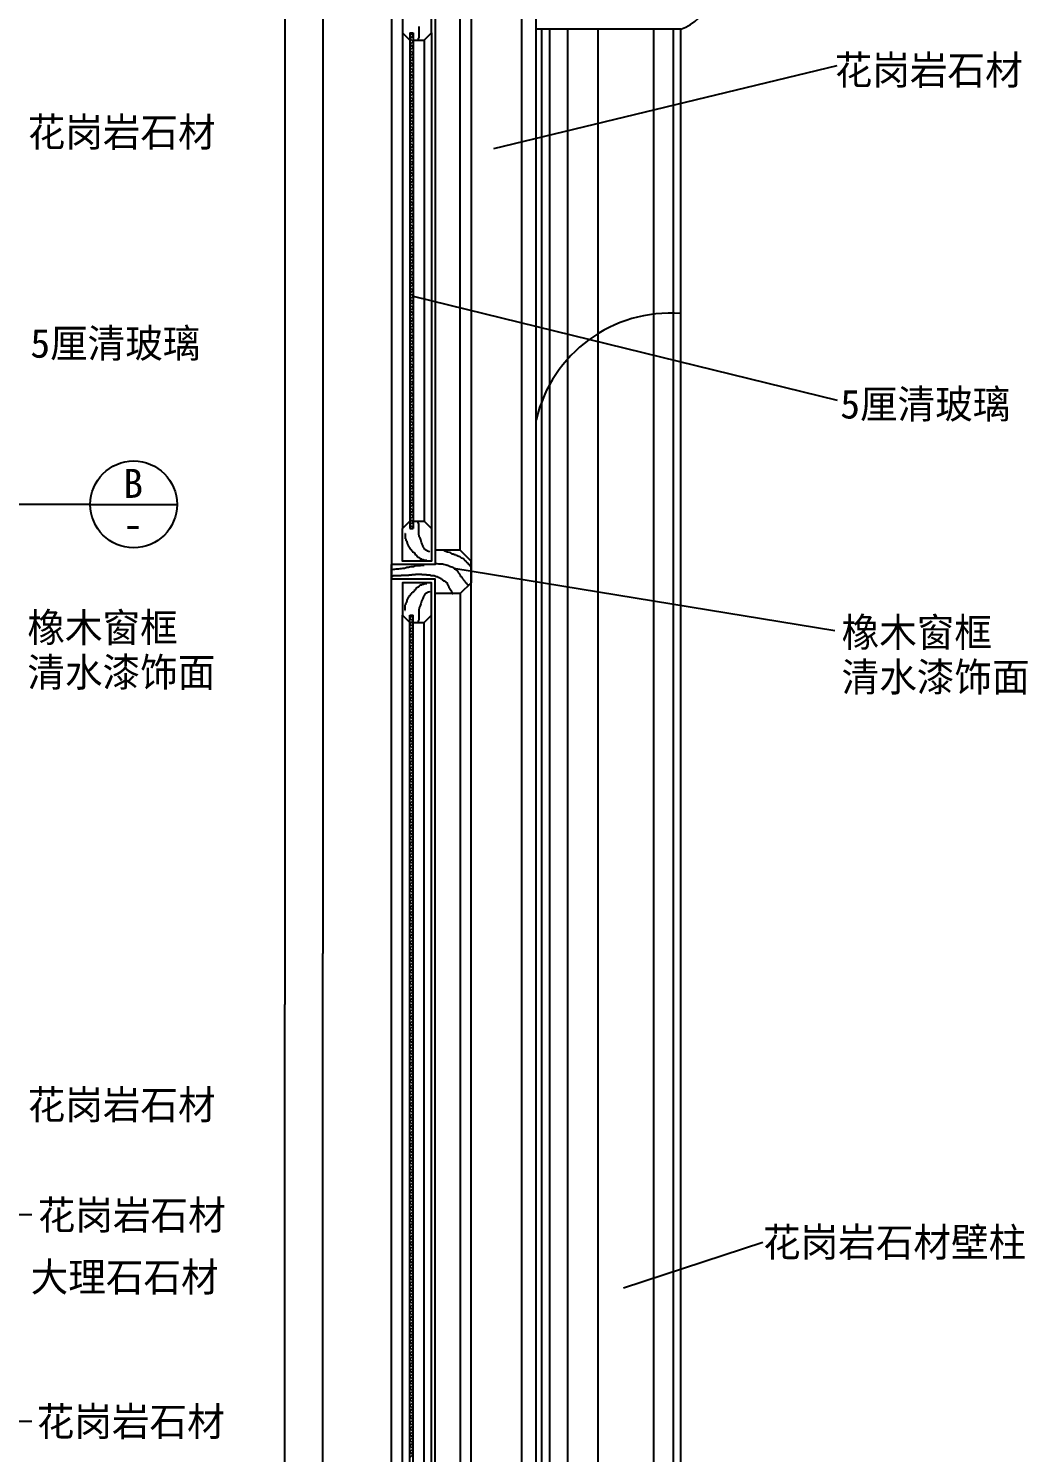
# Model space of a CAD drawing. Header units: metres. Extents: x 223 to 5375, y 130 to 7012.
# Drawn here: x 3302 to 5375, y 2578 to 5530 of the extents above; entities that cross this region are included whole.
import ezdxf

# ---------------------------------------------------------------- set-up
doc = ezdxf.new("R2010")
doc.units = ezdxf.units.M
for name, color, linetype in [('3', 3, 'Continuous'), ('4', 4, 'Continuous'), ('7', 7, 'Continuous'), ('BH', 3, 'Continuous'), ('DIM', 3, 'Continuous'), ('TEXT', 3, 'Continuous')]:
    doc.layers.add(name, color=color, linetype=linetype)
doc.dimstyles.get("Standard").update_dxf_attribs({"dimtxt": 2.5, "dimasz": 2.5, "dimexe": 1.25, "dimexo": 0.625, "dimtad": 1, "dimcen": 2.5, "dimazin": 3, "dimtfac": 1, "dimtmove": 0, "dimatfit": 3})

# ---------------------------------------------------------------- blocks, each defined once
blk = doc.blocks.new('BH2')
at = {"layer": 'BH'}
blk.add_lwpolyline([(0, 32), (5, 28), (0, 24), (5, 20), (0, 16), (5, 12), (0, 8), (5, 4), (0, 0)], dxfattribs=at)
blk = doc.blocks.new('*D28')
for p, q in [((3912.92, 5655.98), (3912.92, 3612.1)), ((3912.67, 3612.1), (3912.42, 3612.1)), ((3912.92, 1568.23), (3912.92, 3612.1)), ((3912.92, 3612.1), (3912.92, 3612.1)), ((3913.17, 3612.1), (3913.42, 3612.1))]:
    blk.add_line(p, q)
at = {"layer": 'Defpoints'}
for p in [(3912.92, 5655.98), (3912.92, 3612.1), (3912.92, 1568.23)]:
    blk.add_point(p, dxfattribs=at)
at = {"layer": 'DIM', "insert": (3912.92, 3613.225), "char_height": 1, "attachment_point": 5}
blk.add_mtext('2660', dxfattribs=at)
blk = doc.blocks.new('*D29')
for p, q in [((3833.68, 6585.98), (3833.68, 3506.91)), ((3833.35, 3506.91), (3833.1, 3506.91)), ((3833.6, 427.85), (3833.6, 3506.91)), ((3833.68, 3506.91), (3833.6, 3506.91)), ((3833.93, 3506.91), (3834.18, 3506.91))]:
    blk.add_line(p, q)
at = {"layer": 'Defpoints'}
for p in [(3833.68, 6585.98), (3833.68, 3506.91), (3833.6, 427.85)]:
    blk.add_point(p, dxfattribs=at)
at = {"layer": 'DIM', "insert": (3833.64, 3505.785), "char_height": 1, "attachment_point": 5}
blk.add_mtext('4105', dxfattribs=at)

msp = doc.modelspace()

# ---------------------------------------------------------------- linework, layer by layer
at = {"layer": '3'}
for p, q in [((4197.94, 4448.48), (4197.94, 5565.98)), ((4655.44, 5528.48), (4355.44, 5528.48)), ((4383.01, 5528.48), (4383.01, 1643.48)), ((4420.15, 5528.48), (4420.15, 1643.48)), ((4482.98, 5528.48), (4482.98, 1643.48)), ((4598.56, 5528.48), (4598.56, 1643.48)), ((4122.94, 5505.98), (4122.94, 4508.48))]:
    msp.add_line(p, q, dxfattribs=at)
for points in [[(4366.16, 5528.48), (4366.16, 1643.48)], [(4639.39, 5528.48), (4639.39, 1643.48)], [(4197.94, 4358.48), (4197.94, 4232.74), (4197.94, 1658.48)], [(4122.94, 1718.48), (4122.94, 4232.74), (4122.94, 4298.48)]]:
    msp.add_lwpolyline(points, dxfattribs=at)
msp.add_arc((4633.26, 4654.73), 285.12, 85.54, 167, dxfattribs=at)
at = {"layer": '4'}
for p, q in [((4355.44, 1643.48), (4355.44, 5685.98)), ((4055.44, 5595.98), (4055.44, 4418.48)), ((4220.44, 5588.48), (4220.44, 4425.98)), ((4055.44, 1628.48), (4055.44, 4418.48)), ((4355.44, 1463.48), (4355.44, 4232.74))]:
    msp.add_line(p, q, dxfattribs=at)
for points in [[(4655.44, 1643.48), (4655.44, 5528.48, 0.23), (4715.44, 5588.48), (4805.44, 5588.48), (4805.44, 5663.48), (4827.94, 5663.48), (4827.94, 5685.98), (4655.44, 5685.98), (4655.44, 5835.98), (4595.44, 5835.98), (4595.44, 6285.98), (4655.44, 6285.98), (4655.44, 6435.98), (4895.44, 6435.98), (4895.44, 6585.98), (4325.44, 6585.98)], [(4820.44, 428.48), (4820.44, 1328.48), (4857.94, 1328.48), (4857.94, 1380.98), (4865.44, 1380.98), (4865.44, 1403.48), (4895.44, 1403.48), (4895.44, 1463.48), (4820.44, 1463.48), (4820.44, 1538.48), (4760.44, 1538.48), (4760.44, 1583.48), (4715.44, 1583.48, 0.28), (4655.44, 1643.48), (4655.44, 4232.74)]]:
    msp.add_lwpolyline(points, format="xyb", dxfattribs=at)
for points in [[(4100.44, 5505.98), (4122.94, 5505.98), (4137.94, 5520.98), (4137.94, 5588.48), (4077.94, 5588.48), (4077.94, 5520.98), (4092.94, 5505.98)], [(4100.44, 4508.48), (4122.94, 4508.48), (4137.94, 4493.48), (4137.94, 4425.98), (4077.94, 4425.98), (4077.94, 4493.48), (4092.94, 4508.48)], [(4220.44, 4380.98), (4220.44, 4425.98), (4197.94, 4448.48), (4145.44, 4448.48), (4145.44, 4418.48), (4055.44, 4418.48), (4055.44, 4388.48)], [(4220.44, 4425.98), (4220.44, 4380.98), (4197.94, 4358.48), (4145.44, 4358.48), (4145.44, 4388.48), (4055.44, 4388.48), (4055.44, 4418.48)], [(4100.44, 4298.48), (4122.94, 4298.48), (4137.94, 4313.48), (4137.94, 4380.98), (4077.94, 4380.98), (4077.94, 4313.48), (4092.94, 4298.48)], [(4220.44, 1635.98), (4220.44, 4232.74), (4220.44, 4380.98)]]:
    msp.add_lwpolyline(points, dxfattribs=at)
at = {"layer": '7'}
for p, q in [((4145.44, 5565.98), (4145.44, 4448.48)), ((4077.94, 5520.98), (4077.94, 4493.48)), ((4092.94, 5520.98), (4092.94, 4493.48)), ((4092.94, 5520.98), (4100.44, 5520.98)), ((4100.44, 5520.98), (4100.44, 4493.48)), ((4137.94, 5520.98), (4137.94, 4493.48)), ((4092.94, 4493.48), (4100.44, 4493.48)), ((4077.94, 1628.48), (4077.94, 4313.48)), ((4092.94, 1703.48), (4092.94, 4313.48)), ((4092.94, 4313.48), (4100.44, 4313.48)), ((4100.44, 1703.48), (4100.44, 4313.48))]:
    msp.add_line(p, q, dxfattribs=at)
for points in [[(4325.44, 1568.48), (4325.44, 4232.74), (4325.44, 5655.98)], [(4145.44, 1658.48), (4145.44, 4232.74), (4145.44, 4358.48)], [(4137.94, 1628.48), (4137.94, 4232.74), (4137.94, 4313.48)]]:
    msp.add_lwpolyline(points, dxfattribs=at)
at = {"layer": 'BH'}
for p, q in [((4112.09, 5533.98), (4112.09, 5511.22)), ((4111.42, 5509.88), (4110.75, 5509.88)), ((4110.75, 5509.88), (4110.75, 5505.19)), ((4112.09, 5511.22), (4111.42, 5509.88)), ((4110.75, 4504.57), (4110.75, 4509.26)), ((4111.42, 4504.57), (4110.75, 4504.57)), ((4112.09, 4503.24), (4111.42, 4504.57)), ((4112.09, 4480.47), (4112.09, 4503.24)), ((4082.99, 4482.94), (4083.36, 4482.94)), ((4083.36, 4482.94), (4083.36, 4481.84)), ((4083.36, 4481.84), (4083.73, 4481.84)), ((4083.73, 4481.84), (4083.73, 4471.96)), ((4083.73, 4471.96), (4084.83, 4471.96)), ((4084.83, 4471.96), (4084.83, 4469.76)), ((4084.83, 4469.76), (4085.19, 4469.76)), ((4085.19, 4469.76), (4085.19, 4468.67)), ((4085.19, 4468.67), (4085.56, 4468.67)), ((4085.56, 4468.67), (4085.56, 4467.57)), ((4085.56, 4467.57), (4086.29, 4467.57)), ((4086.29, 4467.57), (4086.29, 4466.84)), ((4086.29, 4466.84), (4086.66, 4466.84)), ((4086.66, 4466.84), (4086.66, 4466.1)), ((4086.66, 4466.1), (4087.02, 4466.1)), ((4087.02, 4466.1), (4087.02, 4464.64)), ((4087.02, 4464.64), (4087.39, 4464.64)), ((4087.39, 4464.64), (4087.39, 4462.44)), ((4087.39, 4462.44), (4087.76, 4462.44)), ((4087.76, 4462.44), (4087.76, 4461.35)), ((4087.76, 4461.35), (4088.49, 4461.35)), ((4088.49, 4461.35), (4088.49, 4460.25)), ((4088.49, 4460.25), (4088.85, 4460.25)), ((4088.85, 4460.25), (4088.85, 4458.78)), ((4088.85, 4458.78), (4089.59, 4458.78)), ((4089.59, 4458.78), (4089.59, 4457.32)), ((4112.76, 4479.81), (4112.09, 4480.47)), ((4112.76, 4477.8), (4112.76, 4479.81)), ((4113.43, 4476.46), (4112.76, 4477.8)), ((4114.1, 4475.12), (4113.43, 4476.46)), ((4114.77, 4473.78), (4114.1, 4475.12)), ((4116.11, 4469.76), (4114.77, 4473.78)), ((4116.78, 4467.09), (4116.11, 4469.76)), ((4117.45, 4464.41), (4116.78, 4467.09)), ((4118.12, 4463.07), (4117.45, 4464.41)), ((4118.79, 4461.06), (4118.12, 4463.07)), ((4119.46, 4459.72), (4118.79, 4461.06)), ((4120.13, 4458.38), (4119.46, 4459.72)), ((4120.8, 4456.38), (4120.13, 4458.38)), ((4089.59, 4457.32), (4089.95, 4457.32)), ((4089.95, 4457.32), (4089.95, 4456.95)), ((4089.95, 4456.95), (4090.32, 4456.95)), ((4090.32, 4456.95), (4090.32, 4455.85)), ((4090.32, 4455.85), (4091.42, 4455.85)), ((4091.42, 4455.85), (4091.42, 4454.39)), ((4091.42, 4454.39), (4092.52, 4454.39)), ((4092.52, 4454.39), (4092.52, 4452.56)), ((4092.52, 4452.56), (4093.25, 4452.56)), ((4093.25, 4452.56), (4093.25, 4451.46)), ((4093.25, 4451.46), (4094.71, 4451.46)), ((4094.71, 4451.46), (4094.71, 4450.73)), ((4094.71, 4450.73), (4095.45, 4450.73)), ((4095.45, 4450.73), (4095.45, 4449.27)), ((4095.45, 4449.27), (4096.55, 4449.27)), ((4096.55, 4449.27), (4096.55, 4447.44)), ((4096.55, 4447.44), (4098.38, 4447.44)), ((4098.38, 4447.44), (4098.38, 4445.24)), ((4098.38, 4445.24), (4099.84, 4445.24)), ((4099.84, 4445.24), (4099.84, 4444.51)), ((4099.84, 4444.51), (4100.58, 4444.51)), ((4100.58, 4444.51), (4100.58, 4444.14)), ((4100.58, 4444.14), (4101.31, 4444.14)), ((4101.31, 4444.14), (4101.31, 4443.41)), ((4101.31, 4443.41), (4102.77, 4443.41)), ((4102.77, 4443.41), (4102.77, 4442.31)), ((4102.77, 4442.31), (4103.87, 4442.31)), ((4103.87, 4442.31), (4103.87, 4439.75)), ((4103.87, 4439.75), (4105.34, 4439.75)), ((4105.34, 4439.75), (4105.34, 4439.02)), ((4105.34, 4439.02), (4106.07, 4439.02)), ((4106.07, 4439.02), (4106.07, 4438.28)), ((4106.07, 4438.28), (4106.44, 4438.28)), ((4106.44, 4438.28), (4106.44, 4437.92)), ((4106.44, 4437.92), (4106.8, 4437.92)), ((4106.8, 4437.92), (4106.8, 4436.82)), ((4106.8, 4436.82), (4107.9, 4436.82)), ((4107.9, 4436.82), (4107.9, 4435.36)), ((4107.9, 4435.36), (4109, 4435.36)), ((4109, 4435.36), (4109, 4434.99)), ((4109, 4434.99), (4110.1, 4434.99)), ((4110.1, 4434.99), (4110.1, 4434.26)), ((4110.1, 4434.26), (4111.56, 4434.26)), ((4111.56, 4434.26), (4111.56, 4433.16)), ((4111.56, 4433.16), (4113.03, 4433.16)), ((4113.03, 4433.16), (4113.03, 4432.06)), ((4113.03, 4432.06), (4113.76, 4432.06)), ((4113.76, 4432.06), (4113.76, 4431.33)), ((4113.76, 4431.33), (4114.86, 4431.33)), ((4114.86, 4431.33), (4114.86, 4430.6)), ((4114.86, 4430.6), (4115.59, 4430.6)), ((4115.59, 4430.6), (4115.59, 4430.23)), ((4115.59, 4430.23), (4117.79, 4430.23)), ((4117.79, 4430.23), (4117.79, 4429.87)), ((4117.79, 4429.87), (4118.16, 4429.87)), ((4118.16, 4429.87), (4118.16, 4429.5)), ((4118.16, 4429.5), (4118.89, 4429.5)), ((4118.89, 4429.5), (4118.89, 4429.13)), ((4118.89, 4429.13), (4121.82, 4429.13)), ((4121.47, 4455.71), (4120.8, 4456.38)), ((4121.47, 4454.37), (4121.47, 4455.71)), ((4122.14, 4453.03), (4121.47, 4454.37)), ((4121.82, 4429.13), (4121.82, 4428.77)), ((4121.82, 4428.77), (4122.55, 4428.77)), ((4122.81, 4452.36), (4122.14, 4453.03)), ((4122.55, 4428.77), (4122.55, 4428.4)), ((4122.55, 4428.4), (4123.28, 4428.4)), ((4123.48, 4451.02), (4122.81, 4452.36)), ((4123.28, 4428.4), (4123.28, 4428.04)), ((4124.15, 4449.68), (4123.48, 4451.02)), ((4125.49, 4449.01), (4124.15, 4449.68)), ((4126.16, 4448.34), (4125.49, 4449.01)), ((4127.5, 4447.67), (4126.16, 4448.34)), ((4128.84, 4447), (4127.5, 4447.67)), ((4130.18, 4446.33), (4128.84, 4447)), ((4132.19, 4445.66), (4130.18, 4446.33)), ((4133.53, 4445.66), (4132.19, 4445.66)), ((4134.2, 4444.99), (4133.53, 4445.66)), ((4134.87, 4444.33), (4134.2, 4444.99)), ((4164.04, 4447.98), (4164.04, 4447.76)), ((4164.04, 4447.76), (4164.49, 4447.53)), ((4164.49, 4447.53), (4165.17, 4447.08)), ((4165.17, 4447.08), (4166.07, 4446.86)), ((4166.07, 4446.86), (4166.97, 4446.86)), ((4166.97, 4446.86), (4167.64, 4446.41)), ((4167.64, 4446.41), (4168.99, 4445.74)), ((4168.99, 4445.74), (4171.68, 4445.06)), ((4171.68, 4445.06), (4175.28, 4444.16)), ((4175.28, 4444.16), (4177.53, 4443.27)), ((4177.53, 4443.27), (4178.2, 4442.82)), ((4178.2, 4442.82), (4178.65, 4442.59)), ((4178.65, 4442.59), (4180, 4441.69)), ((4180, 4441.69), (4180.67, 4441.24)), ((4180.67, 4441.24), (4182.92, 4440.57)), ((4182.92, 4440.57), (4185.62, 4439.67)), ((4185.62, 4439.67), (4187.86, 4439.22)), ((4187.86, 4439.22), (4188.31, 4438.77)), ((4188.31, 4438.77), (4188.54, 4438.77)), ((4188.54, 4438.77), (4188.99, 4438.33)), ((4188.99, 4438.33), (4189.89, 4437.88)), ((4189.89, 4437.88), (4192.13, 4436.98)), ((4192.13, 4436.98), (4194.83, 4436.08)), ((4194.83, 4436.08), (4197.08, 4435.41)), ((4197.08, 4435.41), (4197.75, 4434.51)), ((4197.75, 4434.51), (4198.43, 4433.83)), ((4198.43, 4433.83), (4198.88, 4433.61)), ((4198.88, 4433.61), (4199.32, 4433.38)), ((4199.32, 4433.38), (4200, 4432.71)), ((4200, 4432.71), (4202.25, 4431.81)), ((4202.25, 4431.81), (4204.94, 4429.57)), ((4204.94, 4429.57), (4205.84, 4428.67)), ((4205.84, 4428.67), (4206.52, 4427.99)), ((4055.51, 4407.56), (4055.96, 4407.56)), ((4055.96, 4407.56), (4056.63, 4407.78)), ((4056.63, 4407.78), (4057.53, 4408.46)), ((4057.53, 4408.46), (4059.78, 4408.91)), ((4059.78, 4408.91), (4062.02, 4409.35)), ((4062.02, 4409.35), (4064.72, 4409.8)), ((4064.72, 4409.8), (4067.42, 4409.8)), ((4067.42, 4409.8), (4070.11, 4410.03)), ((4070.11, 4410.03), (4073.26, 4410.25)), ((4073.26, 4410.25), (4075.96, 4410.48)), ((4075.96, 4410.48), (4078.65, 4410.93)), ((4078.65, 4410.93), (4080, 4411.38)), ((4080, 4411.38), (4082.7, 4411.38)), ((4082.7, 4411.38), (4083.6, 4411.6)), ((4083.6, 4411.6), (4084.27, 4412.05)), ((4084.27, 4412.05), (4084.72, 4412.27)), ((4084.72, 4412.27), (4085.39, 4412.5)), ((4085.39, 4412.5), (4085.84, 4412.72)), ((4085.84, 4412.72), (4086.74, 4412.95)), ((4086.74, 4412.95), (4091.24, 4413.4)), ((4091.24, 4413.4), (4092.14, 4413.62)), ((4092.14, 4413.62), (4092.81, 4414.07)), ((4092.81, 4414.07), (4093.48, 4414.3)), ((4093.48, 4414.3), (4095.73, 4414.74)), ((4095.73, 4414.74), (4101.12, 4414.74)), ((4101.12, 4414.74), (4102.02, 4415.19)), ((4102.02, 4415.19), (4102.7, 4415.64)), ((4102.7, 4415.64), (4103.37, 4416.09)), ((4103.37, 4416.09), (4104.05, 4416.32)), ((4104.05, 4416.32), (4104.94, 4416.54)), ((4104.94, 4416.54), (4112.14, 4416.54)), ((4112.14, 4416.54), (4114.38, 4416.77)), ((4114.38, 4416.77), (4115.06, 4416.99)), ((4115.06, 4416.99), (4115.73, 4417.22)), ((4115.73, 4417.22), (4122.47, 4417.22)), ((4122.47, 4417.22), (4122.7, 4417.44)), ((4122.7, 4417.44), (4123.15, 4417.44)), ((4123.28, 4428.04), (4123.65, 4428.04)), ((4123.65, 4428.04), (4123.65, 4427.67)), ((4123.65, 4427.67), (4128.41, 4427.67)), ((4128.41, 4427.67), (4128.41, 4427.3)), ((4128.41, 4427.3), (4128.78, 4427.3)), ((4128.78, 4427.3), (4128.78, 4426.94)), ((4146.29, 4420.58), (4149.21, 4420.58)), ((4149.21, 4420.58), (4152.81, 4420.13)), ((4152.81, 4420.13), (4160, 4420.13)), ((4160, 4420.13), (4160.67, 4419.91)), ((4160.67, 4419.91), (4162.92, 4419.69)), ((4162.92, 4419.69), (4168.31, 4418.34)), ((4168.31, 4418.34), (4170.56, 4417.66)), ((4170.56, 4417.66), (4172.81, 4417.22)), ((4172.81, 4417.22), (4173.71, 4416.99)), ((4173.71, 4416.99), (4174.38, 4416.32)), ((4174.38, 4416.32), (4175.28, 4415.64)), ((4175.28, 4415.64), (4177.53, 4414.74)), ((4177.53, 4414.74), (4180.22, 4414.3)), ((4180.22, 4414.3), (4182.47, 4413.4)), ((4182.47, 4413.4), (4183.15, 4412.72)), ((4183.15, 4412.72), (4183.59, 4412.27)), ((4183.59, 4412.27), (4184.27, 4411.6)), ((4184.27, 4411.6), (4184.72, 4410.93)), ((4184.72, 4410.93), (4185.62, 4410.03)), ((4185.62, 4410.03), (4187.86, 4409.35)), ((4187.86, 4409.35), (4188.76, 4408.68)), ((4188.76, 4408.68), (4189.66, 4408.01)), ((4189.66, 4408.01), (4190.56, 4407.33)), ((4190.56, 4407.33), (4191.01, 4406.66)), ((4191.01, 4406.66), (4191.23, 4406.21)), ((4191.23, 4406.21), (4191.68, 4405.54)), ((4191.68, 4405.54), (4192.36, 4404.64)), ((4192.36, 4404.64), (4193.26, 4402.39)), ((4193.26, 4402.39), (4195.5, 4400.15)), ((4195.5, 4400.15), (4195.95, 4399.25)), ((4195.95, 4399.25), (4196.4, 4398.58)), ((4206.52, 4427.99), (4206.74, 4427.77)), ((4206.74, 4427.77), (4207.19, 4427.32)), ((4207.19, 4427.32), (4207.86, 4426.87)), ((4207.86, 4426.87), (4208.54, 4426.2)), ((4208.54, 4426.2), (4209.21, 4425.52)), ((4209.21, 4425.52), (4210.11, 4424.63)), ((4210.11, 4424.63), (4210.78, 4423.73)), ((4210.78, 4423.73), (4211.46, 4423.28)), ((4211.46, 4423.28), (4211.68, 4422.83)), ((4211.68, 4422.83), (4211.91, 4422.61)), ((4211.91, 4422.61), (4212.81, 4421.93)), ((4212.81, 4421.93), (4213.71, 4421.03)), ((4213.71, 4421.03), (4214.61, 4420.13)), ((4214.61, 4420.13), (4215.28, 4419.69)), ((4215.28, 4419.69), (4215.5, 4419.24)), ((4215.5, 4419.24), (4215.73, 4418.79)), ((4215.73, 4418.79), (4215.95, 4418.56)), ((4215.95, 4418.56), (4216.63, 4418.11)), ((4216.63, 4418.11), (4217.08, 4417.66)), ((4217.08, 4417.66), (4217.53, 4417.22)), ((4217.53, 4417.22), (4217.75, 4416.99)), ((4217.75, 4416.99), (4217.75, 4416.09)), ((4217.75, 4416.09), (4217.98, 4416.09)), ((4217.98, 4416.09), (4218.2, 4415.87)), ((4218.2, 4415.87), (4218.65, 4415.64)), ((4218.65, 4415.64), (4218.65, 4414.74)), ((4218.65, 4414.74), (4218.87, 4414.74)), ((4218.87, 4414.74), (4219.1, 4414.52)), ((4219.1, 4414.52), (4219.1, 4414.07)), ((4219.1, 4414.07), (4219.55, 4414.07)), ((4219.55, 4414.07), (4219.55, 4413.62)), ((4219.55, 4413.62), (4219.77, 4413.62)), ((4219.77, 4413.62), (4219.77, 4413.4)), ((4219.77, 4413.4), (4220, 4413.4)), ((4220, 4413.4), (4220, 4413.17)), ((4220, 4413.17), (4220.22, 4412.95)), ((4220.22, 4412.95), (4220.45, 4412.95)), ((4220.45, 4412.95), (4220.45, 4412.72)), ((4220.45, 4412.72), (4220.67, 4412.72)), ((4220.67, 4412.72), (4220.67, 4412.5)), ((4055.51, 4394.98), (4055.51, 4395.21)), ((4055.51, 4395.21), (4056.18, 4395.21)), ((4056.18, 4395.21), (4056.18, 4395.43)), ((4056.18, 4395.43), (4058.88, 4395.43)), ((4058.88, 4395.43), (4058.88, 4395.88)), ((4058.88, 4395.88), (4063.37, 4395.88)), ((4063.37, 4395.88), (4063.37, 4396.33)), ((4063.37, 4396.33), (4075.06, 4396.33)), ((4075.06, 4396.33), (4075.06, 4396.78)), ((4075.06, 4396.78), (4086.74, 4396.78)), ((4086.74, 4396.78), (4086.74, 4397)), ((4086.74, 4397), (4091.24, 4397)), ((4091.24, 4397), (4091.24, 4397.45)), ((4091.24, 4397.45), (4094.38, 4397.45)), ((4094.38, 4397.45), (4094.38, 4397.68)), ((4094.38, 4397.68), (4097.08, 4397.68)), ((4097.08, 4397.68), (4097.08, 4397.9)), ((4097.08, 4397.9), (4099.78, 4397.9)), ((4099.78, 4397.9), (4099.78, 4398.13)), ((4099.78, 4398.13), (4102.92, 4398.13)), ((4102.92, 4398.13), (4102.92, 4398.35)), ((4102.92, 4398.35), (4105.17, 4398.35)), ((4105.17, 4398.35), (4105.17, 4398.58)), ((4105.17, 4398.58), (4118.2, 4398.58)), ((4106.8, 4369.03), (4106.8, 4370.13)), ((4106.8, 4370.13), (4107.9, 4370.13)), ((4107.9, 4370.13), (4107.9, 4371.6)), ((4107.9, 4371.6), (4109, 4371.6)), ((4109, 4371.6), (4109, 4371.96)), ((4109, 4371.96), (4110.1, 4371.96)), ((4110.1, 4371.96), (4110.1, 4372.69)), ((4110.1, 4372.69), (4111.56, 4372.69)), ((4111.56, 4372.69), (4111.56, 4373.79)), ((4111.56, 4373.79), (4113.03, 4373.79)), ((4113.03, 4373.79), (4113.03, 4374.89)), ((4113.03, 4374.89), (4113.76, 4374.89)), ((4113.76, 4374.89), (4113.76, 4375.62)), ((4113.76, 4375.62), (4114.86, 4375.62)), ((4114.86, 4375.62), (4114.86, 4376.35)), ((4114.86, 4376.35), (4115.59, 4376.35)), ((4115.59, 4376.35), (4115.59, 4376.72)), ((4115.59, 4376.72), (4117.79, 4376.72)), ((4117.79, 4376.72), (4117.79, 4377.09)), ((4117.79, 4377.09), (4118.16, 4377.09)), ((4118.16, 4377.09), (4118.16, 4377.45)), ((4118.16, 4377.45), (4118.89, 4377.45)), ((4118.2, 4398.58), (4118.2, 4398.35)), ((4118.2, 4398.35), (4120.45, 4398.35)), ((4118.89, 4377.45), (4118.89, 4377.82)), ((4118.89, 4377.82), (4121.82, 4377.82)), ((4120.45, 4398.35), (4120.45, 4398.13)), ((4120.45, 4398.13), (4125.84, 4398.13)), ((4121.82, 4377.82), (4121.82, 4378.19)), ((4121.82, 4378.19), (4122.55, 4378.19)), ((4122.55, 4378.19), (4122.55, 4378.55)), ((4122.55, 4378.55), (4123.28, 4378.55)), ((4123.28, 4378.55), (4123.28, 4378.92)), ((4123.28, 4378.92), (4123.65, 4378.92)), ((4123.65, 4378.92), (4123.65, 4379.28)), ((4123.65, 4379.28), (4128.41, 4379.28)), ((4125.84, 4398.13), (4125.84, 4397.9)), ((4125.84, 4397.9), (4128.09, 4397.9)), ((4128.09, 4397.9), (4128.09, 4397.68)), ((4128.09, 4397.68), (4130.34, 4397.68)), ((4128.41, 4379.28), (4128.41, 4379.65)), ((4128.41, 4379.65), (4128.78, 4379.65)), ((4128.78, 4379.65), (4128.78, 4380.02)), ((4130.34, 4397.68), (4130.34, 4397.45)), ((4130.34, 4397.45), (4132.58, 4397.45)), ((4132.58, 4397.45), (4132.58, 4397.23)), ((4132.58, 4397.23), (4135.28, 4397.23)), ((4135.28, 4397.23), (4135.28, 4396.78)), ((4135.28, 4396.78), (4136.18, 4396.78)), ((4136.18, 4396.78), (4136.18, 4396.55)), ((4136.18, 4396.55), (4137.08, 4396.55)), ((4137.08, 4396.55), (4137.08, 4396.33)), ((4137.08, 4396.33), (4139.33, 4396.33)), ((4139.33, 4396.33), (4139.33, 4395.88)), ((4139.33, 4395.88), (4142.02, 4395.88)), ((4142.02, 4395.88), (4142.02, 4395.66)), ((4142.02, 4395.66), (4144.27, 4395.66)), ((4144.27, 4395.66), (4144.27, 4395.43)), ((4144.27, 4395.43), (4144.94, 4395.43)), ((4144.94, 4395.43), (4144.94, 4394.98)), ((4144.94, 4394.98), (4145.62, 4394.98)), ((4145.62, 4394.98), (4145.62, 4394.76)), ((4145.62, 4394.76), (4146.29, 4394.76)), ((4146.29, 4394.76), (4146.29, 4394.53)), ((4146.29, 4394.53), (4146.97, 4394.53)), ((4146.97, 4394.53), (4146.97, 4394.08)), ((4146.97, 4394.08), (4149.21, 4394.08)), ((4149.21, 4394.08), (4149.21, 4393.63)), ((4149.21, 4393.63), (4150.34, 4393.63)), ((4150.34, 4393.63), (4150.34, 4393.19)), ((4150.34, 4393.19), (4151.01, 4393.19)), ((4151.01, 4393.19), (4151.01, 4392.74)), ((4151.01, 4392.74), (4153.26, 4392.74)), ((4153.26, 4392.74), (4153.26, 4392.06)), ((4153.26, 4392.06), (4154.16, 4392.06)), ((4154.16, 4392.06), (4154.16, 4391.61)), ((4154.16, 4391.61), (4154.61, 4391.61)), ((4154.61, 4391.61), (4154.61, 4391.16)), ((4154.61, 4391.16), (4155.28, 4391.16)), ((4155.28, 4391.16), (4155.28, 4390.94)), ((4155.28, 4390.94), (4155.95, 4390.94)), ((4155.95, 4390.94), (4155.95, 4390.49)), ((4155.95, 4390.49), (4156.85, 4390.49)), ((4156.85, 4390.49), (4156.85, 4389.82)), ((4156.85, 4389.82), (4159.1, 4389.82)), ((4159.1, 4389.82), (4159.1, 4388.24)), ((4159.1, 4388.24), (4160.45, 4388.24)), ((4160.45, 4388.24), (4160.45, 4386.9)), ((4160.45, 4386.9), (4161.57, 4386.9)), ((4161.57, 4386.9), (4161.57, 4386.45)), ((4161.57, 4386.45), (4162.47, 4386.45)), ((4162.47, 4386.45), (4162.47, 4385.55)), ((4162.47, 4385.55), (4163.37, 4385.55)), ((4163.37, 4385.55), (4163.37, 4385.1)), ((4163.37, 4385.1), (4165.62, 4385.1)), ((4165.62, 4385.1), (4165.62, 4384.43)), ((4165.62, 4384.43), (4166.52, 4384.43)), ((4166.52, 4384.43), (4166.52, 4383.75)), ((4166.52, 4383.75), (4166.97, 4383.75)), ((4166.97, 4383.75), (4166.97, 4382.63)), ((4166.97, 4382.63), (4168.09, 4382.63)), ((4168.09, 4382.63), (4168.09, 4381.96)), ((4168.09, 4381.96), (4168.99, 4381.96)), ((4168.99, 4381.96), (4168.99, 4381.28)), ((4168.99, 4381.28), (4169.66, 4381.28)), ((4169.66, 4381.28), (4169.66, 4380.83)), ((4169.66, 4380.83), (4170.34, 4380.83)), ((4170.34, 4380.83), (4170.34, 4380.38)), ((4170.34, 4380.38), (4171.01, 4380.38)), ((4171.01, 4380.38), (4171.01, 4377.46)), ((4171.01, 4377.46), (4171.91, 4377.46)), ((4171.91, 4377.46), (4171.91, 4375.22)), ((4171.91, 4375.22), (4172.81, 4375.22)), ((4172.81, 4375.22), (4172.81, 4374.32)), ((4172.81, 4374.32), (4173.26, 4374.32)), ((4173.26, 4374.32), (4173.26, 4373.65)), ((4173.26, 4373.65), (4173.71, 4373.65)), ((4173.71, 4373.65), (4173.71, 4372.75)), ((4173.71, 4372.75), (4174.38, 4372.75)), ((4174.38, 4372.75), (4174.38, 4370.5)), ((4174.38, 4370.5), (4174.83, 4370.5)), ((4174.83, 4370.5), (4174.83, 4369.83)), ((4174.83, 4369.83), (4175.28, 4369.83)), ((4175.28, 4369.83), (4175.28, 4368.93)), ((4196.4, 4398.58), (4196.85, 4397.68)), ((4196.85, 4397.68), (4197.08, 4397)), ((4197.08, 4397), (4197.75, 4396.1)), ((4197.75, 4396.1), (4198.65, 4393.86)), ((4198.65, 4393.86), (4200.9, 4392.96)), ((4200.9, 4392.96), (4201.8, 4390.71)), ((4201.8, 4390.71), (4202.47, 4389.82)), ((4202.47, 4389.82), (4203.14, 4389.14)), ((4203.14, 4389.14), (4203.59, 4388.47)), ((4203.59, 4388.47), (4204.04, 4387.8)), ((4204.04, 4387.8), (4204.49, 4387.35)), ((4204.49, 4387.35), (4205.17, 4386.45)), ((4205.17, 4386.45), (4205.84, 4385.55)), ((4205.84, 4385.55), (4206.52, 4384.65)), ((4206.52, 4384.65), (4206.96, 4384.2)), ((4206.96, 4384.2), (4206.96, 4383.75)), ((4206.96, 4383.75), (4207.19, 4383.75)), ((4207.19, 4383.75), (4207.64, 4383.3)), ((4207.64, 4383.3), (4207.86, 4382.85)), ((4207.86, 4382.85), (4208.54, 4382.41)), ((4208.54, 4382.41), (4208.99, 4381.51)), ((4208.99, 4381.51), (4209.44, 4381.06)), ((4209.44, 4381.06), (4209.44, 4380.83)), ((4209.44, 4380.83), (4209.66, 4380.61)), ((4209.66, 4380.61), (4209.89, 4380.61)), ((4209.89, 4380.61), (4210.78, 4379.71)), ((4210.78, 4379.71), (4211.23, 4379.04)), ((4211.23, 4379.04), (4211.46, 4378.81)), ((4211.46, 4378.81), (4211.46, 4378.59)), ((4211.46, 4378.59), (4211.68, 4378.59)), ((4211.68, 4378.59), (4211.68, 4378.36)), ((4211.68, 4378.36), (4212.58, 4377.91)), ((4212.58, 4377.91), (4212.81, 4377.46)), ((4212.81, 4377.46), (4213.03, 4377.46)), ((4213.03, 4377.46), (4213.26, 4377.02)), ((4213.26, 4377.02), (4213.48, 4376.79)), ((4213.48, 4376.79), (4213.71, 4376.57)), ((4213.71, 4376.57), (4213.71, 4376.12)), ((4213.71, 4376.12), (4213.93, 4376.12)), ((4213.93, 4376.12), (4213.93, 4375.89)), ((4213.93, 4375.89), (4214.16, 4375.89)), ((4086.29, 4339.38), (4086.29, 4340.12)), ((4086.29, 4340.12), (4086.66, 4340.12)), ((4086.66, 4340.12), (4086.66, 4340.85)), ((4086.66, 4340.85), (4087.02, 4340.85)), ((4087.02, 4340.85), (4087.02, 4342.31)), ((4087.02, 4342.31), (4087.39, 4342.31)), ((4087.39, 4344.51), (4087.76, 4344.51)), ((4087.39, 4342.31), (4087.39, 4344.51)), ((4087.76, 4344.51), (4087.76, 4345.61)), ((4087.76, 4345.61), (4088.49, 4345.61)), ((4088.49, 4345.61), (4088.49, 4346.71)), ((4088.49, 4346.71), (4088.85, 4346.71)), ((4088.85, 4346.71), (4088.85, 4348.17)), ((4088.85, 4348.17), (4089.59, 4348.17)), ((4089.59, 4348.17), (4089.59, 4349.63)), ((4089.59, 4349.63), (4089.95, 4349.63)), ((4089.95, 4349.63), (4089.95, 4350)), ((4089.95, 4350), (4090.32, 4350)), ((4090.32, 4350), (4090.32, 4351.1)), ((4090.32, 4351.1), (4091.42, 4351.1)), ((4091.42, 4352.56), (4092.52, 4352.56)), ((4091.42, 4351.1), (4091.42, 4352.56)), ((4092.52, 4352.56), (4092.52, 4354.39)), ((4092.52, 4354.39), (4093.25, 4354.39)), ((4093.25, 4354.39), (4093.25, 4355.49)), ((4093.25, 4355.49), (4094.71, 4355.49)), ((4094.71, 4355.49), (4094.71, 4356.22)), ((4094.71, 4356.22), (4095.45, 4356.22)), ((4095.45, 4356.22), (4095.45, 4357.69)), ((4095.45, 4357.69), (4096.55, 4357.69)), ((4096.55, 4357.69), (4096.55, 4359.52)), ((4096.55, 4359.52), (4098.38, 4359.52)), ((4098.38, 4359.52), (4098.38, 4361.71)), ((4098.38, 4361.71), (4099.84, 4361.71)), ((4099.84, 4361.71), (4099.84, 4362.45)), ((4099.84, 4362.45), (4100.58, 4362.45)), ((4100.58, 4362.45), (4100.58, 4362.81)), ((4100.58, 4362.81), (4101.31, 4362.81)), ((4101.31, 4362.81), (4101.31, 4363.54)), ((4101.31, 4363.54), (4102.77, 4363.54)), ((4102.77, 4363.54), (4102.77, 4364.64)), ((4102.77, 4364.64), (4103.87, 4364.64)), ((4103.87, 4364.64), (4103.87, 4367.2)), ((4103.87, 4367.2), (4105.34, 4367.2)), ((4105.34, 4367.2), (4105.34, 4367.94)), ((4105.34, 4367.94), (4106.07, 4367.94)), ((4106.07, 4367.94), (4106.07, 4368.67)), ((4106.07, 4368.67), (4106.44, 4368.67)), ((4106.44, 4368.67), (4106.44, 4369.03)), ((4106.44, 4369.03), (4106.8, 4369.03)), ((4116.78, 4339.87), (4116.11, 4337.19)), ((4117.45, 4342.54), (4116.78, 4339.87)), ((4118.12, 4343.88), (4117.45, 4342.54)), ((4118.79, 4345.89), (4118.12, 4343.88)), ((4119.46, 4347.23), (4118.79, 4345.89)), ((4120.13, 4348.57), (4119.46, 4347.23)), ((4120.8, 4350.58), (4120.13, 4348.57)), ((4121.47, 4351.25), (4120.8, 4350.58)), ((4122.14, 4353.92), (4121.47, 4352.59)), ((4121.47, 4352.59), (4121.47, 4351.25)), ((4122.81, 4354.59), (4122.14, 4353.92)), ((4123.48, 4355.93), (4122.81, 4354.59)), ((4124.15, 4357.27), (4123.48, 4355.93)), ((4125.49, 4357.94), (4124.15, 4357.27)), ((4126.16, 4358.61), (4125.49, 4357.94)), ((4127.5, 4359.28), (4126.16, 4358.61)), ((4128.84, 4359.95), (4127.5, 4359.28)), ((4130.18, 4360.62), (4128.84, 4359.95)), ((4132.19, 4361.29), (4130.18, 4360.62)), ((4133.53, 4361.29), (4132.19, 4361.29)), ((4134.2, 4361.96), (4133.53, 4361.29)), ((4134.87, 4362.63), (4134.2, 4361.96)), ((4175.28, 4368.93), (4175.73, 4368.93)), ((4175.73, 4368.93), (4175.73, 4368.03)), ((4175.73, 4368.03), (4176.4, 4368.03)), ((4176.4, 4368.03), (4176.4, 4367.13)), ((4176.4, 4367.13), (4177.08, 4367.13)), ((4177.08, 4367.13), (4177.08, 4366.46)), ((4177.08, 4366.46), (4177.53, 4366.46)), ((4177.53, 4366.46), (4177.53, 4366.24)), ((4177.53, 4366.24), (4177.75, 4366.24)), ((4177.75, 4366.24), (4177.75, 4366.01)), ((4177.75, 4366.01), (4178.2, 4366.01)), ((4178.2, 4366.01), (4178.2, 4365.56)), ((4178.2, 4365.56), (4178.43, 4365.56)), ((4178.43, 4365.56), (4178.43, 4364.66)), ((4178.43, 4364.66), (4178.65, 4364.66)), ((4178.65, 4364.66), (4178.65, 4363.99)), ((4178.65, 4363.99), (4179.1, 4363.99)), ((4179.1, 4363.99), (4179.1, 4363.54)), ((4179.1, 4363.54), (4179.32, 4363.54)), ((4179.32, 4363.54), (4179.32, 4363.32)), ((4179.32, 4363.32), (4179.77, 4363.32)), ((4179.77, 4363.32), (4179.77, 4362.19)), ((4179.77, 4362.19), (4180, 4362.19)), ((4180, 4362.19), (4180, 4361.52)), ((4180, 4361.52), (4180.22, 4361.52)), ((4180.22, 4361.52), (4180.22, 4361.3)), ((4180.22, 4361.3), (4180.45, 4361.3)), ((4180.45, 4361.3), (4180.45, 4360.62)), ((4180.45, 4360.62), (4180.67, 4360.62)), ((4180.67, 4360.62), (4180.67, 4359.72)), ((4180.67, 4359.72), (4180.9, 4359.72)), ((4180.9, 4359.72), (4180.9, 4359.27)), ((4180.9, 4359.27), (4181.35, 4359.27)), ((4181.35, 4359.27), (4181.35, 4358.82)), ((4181.35, 4358.82), (4181.8, 4358.82)), ((4181.8, 4358.82), (4181.8, 4358.38)), ((4181.8, 4358.38), (4182.25, 4358.38)), ((4082.99, 4324.01), (4083.36, 4324.01)), ((4083.36, 4324.01), (4083.36, 4325.11)), ((4083.36, 4325.11), (4083.73, 4325.11)), ((4083.73, 4325.11), (4083.73, 4334.99)), ((4083.73, 4334.99), (4084.83, 4334.99)), ((4084.83, 4334.99), (4084.83, 4337.19)), ((4084.83, 4337.19), (4085.19, 4337.19)), ((4085.19, 4337.19), (4085.19, 4338.29)), ((4085.19, 4338.29), (4085.56, 4338.29)), ((4085.56, 4338.29), (4085.56, 4339.38)), ((4085.56, 4339.38), (4086.29, 4339.38)), ((4112.76, 4327.15), (4112.09, 4326.48)), ((4112.09, 4326.48), (4112.09, 4303.72)), ((4113.43, 4330.49), (4112.76, 4329.16)), ((4112.76, 4329.16), (4112.76, 4327.15)), ((4114.1, 4331.83), (4113.43, 4330.49)), ((4114.77, 4333.17), (4114.1, 4331.83)), ((4116.11, 4337.19), (4114.77, 4333.17)), ((4111.42, 4302.38), (4110.75, 4302.38)), ((4110.75, 4302.38), (4110.75, 4298.48)), ((4112.09, 4303.72), (4111.42, 4302.38))]:
    msp.add_line(p, q, dxfattribs=at)
for points in [[(4098.57, 4493.48), (4100.44, 4494.98), (4092.94, 4500.98), (4100.44, 4506.98), (4092.94, 4512.98)], [(4092.94, 4295.48), (4100.44, 4301.48), (4092.94, 4307.48), (4100.44, 4313.48)]]:
    msp.add_lwpolyline(points, dxfattribs=at)
at = {"layer": 'DIM'}
msp.add_line((3430.3, 4543.37), (1727.07, 4543.37), dxfattribs=at)
msp.add_lwpolyline([(3430.3, 4543.37), (3610.3, 4543.37)], dxfattribs=at)
msp.add_circle((3520.3, 4543.37), 90, dxfattribs=at)

# ---------------------------------------------------------------- block references
at = {"layer": '3', "xscale": 1.5, "yscale": 1.5, "zscale": 1.5}
for p in [(4092.94, 5472.98), (4092.94, 5376.98), (4092.94, 5280.98), (4092.94, 5184.98), (4092.94, 5088.98), (4092.94, 4992.98), (4092.94, 4896.98), (4092.94, 4247.48), (4092.94, 4151.48), (4092.94, 4055.48), (4092.94, 3959.48), (4092.94, 3863.48), (4092.94, 3767.48), (4092.94, 3671.48), (4092.94, 3575.48), (4092.94, 3479.48), (4092.94, 3383.48), (4092.94, 3287.48), (4092.94, 3191.48), (4092.94, 3095.48), (4092.94, 2999.48), (4092.94, 2903.48), (4092.94, 2807.48), (4092.94, 2711.48), (4092.94, 2615.48)]:
    msp.add_blockref('BH2', p, dxfattribs=at)
at = {"layer": '3', "yscale": 1.5, "zscale": 1.5}
for p, xscale, rotation in [((4092.94, 5472.98), -1.5, 180), ((4092.94, 5376.98), -1.5, 180), ((4092.94, 5280.98), -1.5, 180), ((4092.94, 5184.98), -1.5, 180), ((4092.94, 5088.98), -1.5, 180), ((4092.94, 4992.98), -1.5, 180), ((4092.94, 4896.98), -1.5, 180), ((4092.94, 4800.98), 1.5, 360), ((4092.94, 4800.98), -1.5, 180), ((4092.94, 4704.98), 1.5, 360), ((4092.94, 4704.98), -1.5, 180), ((4092.94, 4608.98), 1.5, 360), ((4092.94, 4608.98), -1.5, 180), ((4092.94, 4512.98), 1.5, 360), ((4092.94, 4247.48), -1.5, 180), ((4092.94, 4151.48), -1.5, 180), ((4092.94, 4055.48), -1.5, 180), ((4092.94, 3959.48), -1.5, 180), ((4092.94, 3863.48), -1.5, 180), ((4092.94, 3767.48), -1.5, 180), ((4092.94, 3671.48), -1.5, 180), ((4092.94, 3575.48), -1.5, 180), ((4092.94, 3479.48), -1.5, 180), ((4092.94, 3383.48), -1.5, 180), ((4092.94, 3287.48), -1.5, 180), ((4092.94, 3191.48), -1.5, 180), ((4092.94, 3095.48), -1.5, 180), ((4092.94, 2999.48), -1.5, 180), ((4092.94, 2903.48), -1.5, 180), ((4092.94, 2807.48), -1.5, 180), ((4092.94, 2711.48), -1.5, 180), ((4092.94, 2615.48), -1.5, 180)]:
    msp.add_blockref('BH2', p, dxfattribs=dict(at, xscale=xscale, rotation=rotation))

# ---------------------------------------------------------------- texts
at = {"layer": 'DIM'}
for s, p in [('B', (3498.9, 4556.97)), ('-', (3498.52, 4472.51))]:
    msp.add_text(s, height=60, dxfattribs=at).set_placement(p)
at = {"layer": 'TEXT'}
for s, p in [('花岗岩石材', (4974.68, 5413.63)), ('花岗岩石材', (3300.45, 5285.06)), ('5厘清玻璃', (3305.99, 4847.48)), ('5厘清玻璃', (4986.28, 4721.41)), ('橡木窗框', (3299.77, 4258.12)), ('橡木窗框', (4988.99, 4248.18)), ('清水漆饰面', (3299.77, 4165.52)), ('清水漆饰面', (4988.99, 4155.58)), ('花岗岩石材', (3300.45, 3268.76)), ('花岗岩石材', (3321.26, 3040.04)), ('花岗岩石材壁柱', (4825.81, 2983.84)), ('大理石石材', (3306.69, 2911.67)), ('花岗岩石材', (3319.18, 2612.13))]:
    msp.add_text(s, height=60, dxfattribs=at).set_placement(p)

# ---------------------------------------------------------------- dimensions: what is measured, and where the dimension line sits
at = {"layer": 'DIM'}
for base, p1, p2, text, picture, middle in [((3833.68, 3506.91), (3833.68, 6585.98), (3833.6, 427.85), '4105', '*D29', (3833.64, 3505.785)), ((3912.92, 3612.1), (3912.92, 5655.98), (3912.92, 1568.23), '2660', '*D28', (3912.92, 3613.225))]:
    dim = msp.add_linear_dim(base=base, p1=p1, p2=p2, text=text, dimstyle='Standard', dxfattribs=at)
    dim.commit()
    dim.dimension.update_dxf_attribs({"geometry": picture, "text_midpoint": middle})

# ---------------------------------------------------------------- leaders
for points in [[(4267.83, 5281.17), (4980.07, 5453.47)], [(4100.44, 4974.98), (4980.07, 4759.6)], [(4184.72, 4410.93), (4974.68, 4281.7)], [(1949.01, 3071.11), (3309.11, 3071.11)], [(4536.23, 2919.51), (4825.81, 3013.97)], [(2120.27, 2643.2), (3309.11, 2643.2)]]:
    msp.add_leader(points, dimstyle='Standard', dxfattribs=at)

doc.saveas('drawing.dxf')
